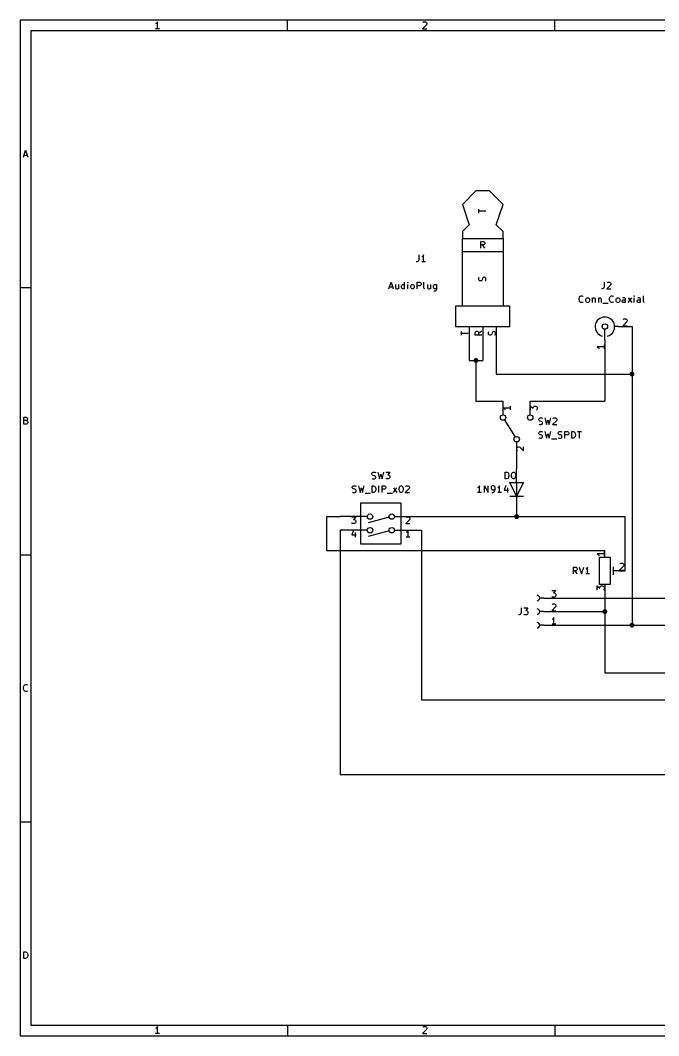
# Model space of a CAD drawing. Extents: x 0.4 to 11.3, y -7.9 to -0.4.
# Drawn here: x 0.39 to 5.1, y -7.87 to -0.39 of the extents above; entities that cross this region are included whole.
import ezdxf

# ---------------------------------------------------------------- set-up
doc = ezdxf.new("R2010")
doc.units = 0
doc.header["$MEASUREMENT"] = 0
for name, color, linetype in [('CYAN2', 4, 'CONTINUOUS'), ('GREEN3', 91, 'CONTINUOUS'), ('LYELLOW', 51, 'CONTINUOUS'), ('RED2', 1, 'CONTINUOUS'), ('RED3', 11, 'CONTINUOUS')]:
    doc.layers.add(name, color=color, linetype=linetype)

msp = doc.modelspace()

# ---------------------------------------------------------------- linework, layer by layer
at = {"layer": 'CYAN2', "linetype": 'CONTINUOUS'}
for p, q in [((3.32693, -2.16547), (3.32217, -2.17023)), ((3.32931, -2.15833), (3.32693, -2.16547)), ((3.32931, -2.12261), (3.32931, -2.15833)), ((3.3555, -2.13452), (3.35074, -2.1369)), ((3.36026, -2.12976), (3.3555, -2.13452)), ((3.36503, -2.12261), (3.36026, -2.12976)), ((3.36503, -2.17261), (3.36503, -2.12261)), ((3.31503, -2.17261), (3.31026, -2.17261)), ((3.32217, -2.17023), (3.31503, -2.17261)), ((3.37931, -2.17261), (3.35074, -2.17261)), ((3.10789, -2.37261), (3.12455, -2.32261)), ((3.11265, -2.35833), (3.13646, -2.35833)), ((3.12455, -2.32261), (3.14122, -2.37261)), ((3.15789, -2.33928), (3.15789, -2.36547)), ((3.15789, -2.36547), (3.16027, -2.37023)), ((3.16027, -2.37023), (3.16503, -2.37261)), ((3.16503, -2.37261), (3.17217, -2.37261)), ((3.17217, -2.37261), (3.17693, -2.37023)), ((3.17693, -2.37023), (3.17931, -2.36785)), ((3.17931, -2.33928), (3.17931, -2.37261)), ((3.20074, -2.3488), (3.20312, -2.34404)), ((3.20074, -2.36309), (3.20074, -2.3488)), ((3.20312, -2.36785), (3.20074, -2.36309)), ((3.20312, -2.34404), (3.2055, -2.34166)), ((3.2055, -2.37023), (3.20312, -2.36785)), ((3.2055, -2.34166), (3.21027, -2.33928)), ((3.21027, -2.37261), (3.2055, -2.37023)), ((3.21027, -2.33928), (3.21979, -2.33928)), ((3.21979, -2.37261), (3.21027, -2.37261)), ((3.21979, -2.33928), (3.22455, -2.34166)), ((3.22455, -2.37023), (3.21979, -2.37261)), ((3.22455, -2.37261), (3.22455, -2.32261)), ((3.24836, -2.32261), (3.24598, -2.325)), ((3.24598, -2.325), (3.24836, -2.32737)), ((3.25074, -2.325), (3.24836, -2.32261)), ((3.24836, -2.32261), (3.24836, -2.32737)), ((3.24836, -2.32737), (3.25074, -2.325)), ((3.24836, -2.37261), (3.24836, -2.33928)), ((3.26979, -2.3488), (3.27217, -2.34404)), ((3.26979, -2.36309), (3.26979, -2.3488)), ((3.27217, -2.36785), (3.26979, -2.36309)), ((3.27217, -2.34404), (3.27455, -2.34166)), ((3.27455, -2.37023), (3.27217, -2.36785)), ((3.27455, -2.34166), (3.27931, -2.33928)), ((3.27931, -2.37261), (3.27455, -2.37023)), ((3.27931, -2.33928), (3.28646, -2.33928)), ((3.28646, -2.37261), (3.27931, -2.37261)), ((3.28646, -2.33928), (3.29122, -2.34166)), ((3.29122, -2.37023), (3.28646, -2.37261)), ((3.29122, -2.34166), (3.2936, -2.34404)), ((3.2936, -2.36785), (3.29122, -2.37023)), ((3.2936, -2.34404), (3.29598, -2.3488)), ((3.29598, -2.36309), (3.2936, -2.36785)), ((3.29598, -2.3488), (3.29598, -2.36309)), ((3.31741, -2.37261), (3.31741, -2.32261)), ((3.31741, -2.32261), (3.33646, -2.32261)), ((3.33646, -2.3488), (3.31741, -2.3488)), ((3.33646, -2.32261), (3.34122, -2.325)), ((3.34122, -2.34642), (3.33646, -2.3488)), ((3.34122, -2.325), (3.3436, -2.32737)), ((3.3436, -2.34404), (3.34122, -2.34642)), ((3.3436, -2.32737), (3.34598, -2.33214)), ((3.34598, -2.33928), (3.3436, -2.34404)), ((3.34598, -2.33214), (3.34598, -2.33928)), ((3.36741, -2.36547), (3.36741, -2.32261)), ((3.36979, -2.37023), (3.36741, -2.36547)), ((3.37455, -2.37261), (3.36979, -2.37023)), ((3.3936, -2.33928), (3.3936, -2.36547)), ((3.3936, -2.36547), (3.39598, -2.37023)), ((3.39598, -2.37023), (3.40074, -2.37261)), ((3.40074, -2.37261), (3.40789, -2.37261)), ((3.40789, -2.37261), (3.41265, -2.37023)), ((3.41265, -2.37023), (3.41503, -2.36785)), ((3.41503, -2.33928), (3.41503, -2.37261)), ((3.43646, -2.3488), (3.43884, -2.34404)), ((3.43646, -2.36309), (3.43646, -2.3488)), ((3.43884, -2.36785), (3.43646, -2.36309)), ((3.43884, -2.34404), (3.44122, -2.34166)), ((3.44122, -2.37023), (3.43884, -2.36785)), ((3.4436, -2.38928), (3.43884, -2.3869)), ((3.44122, -2.34166), (3.44598, -2.33928)), ((3.44598, -2.37261), (3.44122, -2.37023)), ((3.45074, -2.38928), (3.4436, -2.38928)), ((3.44598, -2.33928), (3.4555, -2.33928)), ((3.4555, -2.37261), (3.44598, -2.37261)), ((3.4555, -2.3869), (3.45074, -2.38928)), ((3.4555, -2.33928), (3.46027, -2.34166)), ((3.46027, -2.37023), (3.4555, -2.37261)), ((3.45789, -2.38452), (3.4555, -2.3869)), ((3.46027, -2.37976), (3.45789, -2.38452)), ((3.46027, -2.33928), (3.46027, -2.37976)), ((4.68059, -2.37262), (4.67582, -2.37262)), ((4.68773, -2.37024), (4.68059, -2.37262)), ((4.69249, -2.36547), (4.68773, -2.37024)), ((4.69487, -2.35833), (4.69249, -2.36547)), ((4.69487, -2.32262), (4.69487, -2.35833)), ((4.74249, -2.34405), (4.71392, -2.37262)), ((4.71392, -2.37262), (4.74487, -2.37262)), ((4.7163, -2.32738), (4.71868, -2.325)), ((4.71868, -2.325), (4.72344, -2.32262)), ((4.72344, -2.32262), (4.73535, -2.32262)), ((4.73535, -2.32262), (4.74011, -2.325)), ((4.74011, -2.325), (4.74249, -2.32738)), ((4.74249, -2.32738), (4.74487, -2.33214)), ((4.74487, -2.3369), (4.74249, -2.34405)), ((4.74487, -2.33214), (4.74487, -2.3369)), ((4.50952, -2.44405), (4.5119, -2.43452)), ((4.50952, -2.45119), (4.50952, -2.44405)), ((4.5119, -2.46071), (4.50952, -2.45119)), ((4.5119, -2.43452), (4.51428, -2.42976)), ((4.51428, -2.46547), (4.5119, -2.46071)), ((4.51428, -2.42976), (4.51905, -2.425)), ((4.51905, -2.47024), (4.51428, -2.46547)), ((4.51905, -2.425), (4.52619, -2.42262)), ((4.52619, -2.42262), (4.53095, -2.42262)), ((4.53095, -2.42262), (4.53809, -2.425)), ((4.53809, -2.425), (4.54047, -2.42738)), ((4.54047, -2.46785), (4.53809, -2.47024)), ((4.55952, -2.44881), (4.5619, -2.44405)), ((4.55952, -2.46309), (4.55952, -2.44881)), ((4.5619, -2.46785), (4.55952, -2.46309)), ((4.5619, -2.44405), (4.56428, -2.44167)), ((4.56428, -2.47024), (4.5619, -2.46785)), ((4.56428, -2.44167), (4.56905, -2.43928)), ((4.56905, -2.43928), (4.57619, -2.43928)), ((4.57619, -2.43928), (4.58095, -2.44167)), ((4.58095, -2.44167), (4.58333, -2.44405)), ((4.58333, -2.46785), (4.58095, -2.47024)), ((4.58333, -2.44405), (4.58571, -2.44881)), ((4.58571, -2.46309), (4.58333, -2.46785)), ((4.58571, -2.44881), (4.58571, -2.46309)), ((4.60714, -2.43928), (4.60714, -2.47262)), ((4.60714, -2.44405), (4.60952, -2.44167)), ((4.60952, -2.44167), (4.61428, -2.43928)), ((4.61428, -2.43928), (4.62143, -2.43928)), ((4.62143, -2.43928), (4.62619, -2.44167)), ((4.62619, -2.44167), (4.62857, -2.44643)), ((4.62857, -2.44643), (4.62857, -2.47262)), ((4.65238, -2.43928), (4.65238, -2.47262)), ((4.65238, -2.44405), (4.65476, -2.44167)), ((4.65476, -2.44167), (4.65952, -2.43928)), ((4.65952, -2.43928), (4.66667, -2.43928)), ((4.66667, -2.43928), (4.67143, -2.44167)), ((4.67143, -2.44167), (4.67381, -2.44643)), ((4.67381, -2.44643), (4.67381, -2.47262)), ((4.73333, -2.44405), (4.73571, -2.43452)), ((4.73333, -2.45119), (4.73333, -2.44405)), ((4.73571, -2.46071), (4.73333, -2.45119)), ((4.73571, -2.43452), (4.73809, -2.42976)), ((4.73809, -2.46547), (4.73571, -2.46071)), ((4.73809, -2.42976), (4.74285, -2.425)), ((4.74285, -2.47024), (4.73809, -2.46547)), ((4.74285, -2.425), (4.75, -2.42262)), ((4.75, -2.42262), (4.75476, -2.42262)), ((4.75476, -2.42262), (4.7619, -2.425)), ((4.7619, -2.425), (4.76428, -2.42738)), ((4.76428, -2.46785), (4.7619, -2.47024)), ((4.78333, -2.44881), (4.78571, -2.44405)), ((4.78333, -2.46309), (4.78333, -2.44881)), ((4.78571, -2.46785), (4.78333, -2.46309)), ((4.78571, -2.44405), (4.78809, -2.44167)), ((4.78809, -2.47024), (4.78571, -2.46785)), ((4.78809, -2.44167), (4.79285, -2.43928)), ((4.79285, -2.43928), (4.8, -2.43928)), ((4.8, -2.43928), (4.80476, -2.44167)), ((4.80476, -2.44167), (4.80714, -2.44405)), ((4.80714, -2.46785), (4.80476, -2.47024)), ((4.80714, -2.44405), (4.80952, -2.44881)), ((4.80952, -2.46309), (4.80714, -2.46785)), ((4.80952, -2.44881), (4.80952, -2.46309)), ((4.82857, -2.46071), (4.83095, -2.45595)), ((4.82857, -2.46547), (4.82857, -2.46071)), ((4.83095, -2.47024), (4.82857, -2.46547)), ((4.83571, -2.43928), (4.83095, -2.44167)), ((4.83095, -2.45595), (4.83571, -2.45357)), ((4.84524, -2.43928), (4.83571, -2.43928)), ((4.83571, -2.45357), (4.84762, -2.45357)), ((4.85, -2.44167), (4.84524, -2.43928)), ((4.84762, -2.45357), (4.85238, -2.45119)), ((4.85238, -2.44643), (4.85, -2.44167)), ((4.85238, -2.47262), (4.85238, -2.44643)), ((4.87143, -2.47262), (4.89762, -2.43928)), ((4.87143, -2.43928), (4.89762, -2.47262)), ((4.91667, -2.42262), (4.91428, -2.425)), ((4.91428, -2.425), (4.91667, -2.42738)), ((4.91905, -2.425), (4.91667, -2.42262)), ((4.91667, -2.42262), (4.91667, -2.42738)), ((4.91667, -2.42738), (4.91905, -2.425)), ((4.91667, -2.47262), (4.91667, -2.43928)), ((4.93809, -2.46071), (4.94047, -2.45595)), ((4.93809, -2.46547), (4.93809, -2.46071)), ((4.94047, -2.47024), (4.93809, -2.46547)), ((4.94524, -2.43928), (4.94047, -2.44167)), ((4.94047, -2.45595), (4.94524, -2.45357)), ((4.95476, -2.43928), (4.94524, -2.43928)), ((4.94524, -2.45357), (4.95714, -2.45357)), ((4.95952, -2.44167), (4.95476, -2.43928)), ((4.95714, -2.45357), (4.9619, -2.45119)), ((4.9619, -2.44643), (4.95952, -2.44167)), ((4.9619, -2.47262), (4.9619, -2.44643)), ((4.98571, -2.46547), (4.98571, -2.42262)), ((4.98809, -2.47024), (4.98571, -2.46547)), ((4.52619, -2.47262), (4.51905, -2.47024)), ((4.53095, -2.47262), (4.52619, -2.47262)), ((4.53809, -2.47024), (4.53095, -2.47262)), ((4.56905, -2.47262), (4.56428, -2.47024)), ((4.57619, -2.47262), (4.56905, -2.47262)), ((4.58095, -2.47024), (4.57619, -2.47262)), ((4.68571, -2.47738), (4.72381, -2.47738)), ((4.75, -2.47262), (4.74285, -2.47024)), ((4.75476, -2.47262), (4.75, -2.47262)), ((4.7619, -2.47024), (4.75476, -2.47262)), ((4.79285, -2.47262), (4.78809, -2.47024)), ((4.8, -2.47262), (4.79285, -2.47262)), ((4.80476, -2.47024), (4.8, -2.47262)), ((4.83571, -2.47262), (4.83095, -2.47024)), ((4.84762, -2.47262), (4.83571, -2.47262)), ((4.85238, -2.47024), (4.84762, -2.47262)), ((4.94524, -2.47262), (4.94047, -2.47024)), ((4.95714, -2.47262), (4.94524, -2.47262)), ((4.9619, -2.47024), (4.95714, -2.47262)), ((4.99285, -2.47262), (4.98809, -2.47024)), ((4.21265, -3.33214), (4.21503, -3.32737)), ((4.21265, -3.3369), (4.21265, -3.33214)), ((4.21503, -3.34166), (4.21265, -3.3369)), ((4.21503, -3.32737), (4.21741, -3.325)), ((4.21741, -3.34404), (4.21503, -3.34166)), ((4.21741, -3.325), (4.22217, -3.32261)), ((4.22217, -3.34642), (4.21741, -3.34404)), ((4.22217, -3.32261), (4.23407, -3.32261)), ((4.23169, -3.3488), (4.22217, -3.34642)), ((4.23646, -3.35119), (4.23169, -3.3488)), ((4.23407, -3.32261), (4.24122, -3.325)), ((4.23884, -3.35357), (4.23646, -3.35119)), ((4.24122, -3.35833), (4.23884, -3.35357)), ((4.23884, -3.36785), (4.24122, -3.36309)), ((4.24122, -3.36309), (4.24122, -3.35833)), ((4.25789, -3.32261), (4.26979, -3.37261)), ((4.26979, -3.37261), (4.27931, -3.3369)), ((4.27931, -3.3369), (4.28884, -3.37261)), ((4.28884, -3.37261), (4.30074, -3.32261)), ((4.3436, -3.34404), (4.31503, -3.37261)), ((4.31741, -3.32737), (4.31979, -3.325)), ((4.31979, -3.325), (4.32455, -3.32261)), ((4.32455, -3.32261), (4.33646, -3.32261)), ((4.33646, -3.32261), (4.34122, -3.325)), ((4.34122, -3.325), (4.3436, -3.32737)), ((4.3436, -3.32737), (4.34598, -3.33214)), ((4.34598, -3.3369), (4.3436, -3.34404)), ((4.34598, -3.33214), (4.34598, -3.3369)), ((4.21265, -3.37023), (4.21979, -3.37261)), ((4.21265, -3.43214), (4.21503, -3.42737)), ((4.21265, -3.4369), (4.21265, -3.43214)), ((4.21503, -3.44166), (4.21265, -3.4369)), ((4.21503, -3.42737), (4.21741, -3.425)), ((4.21741, -3.425), (4.22217, -3.42261)), ((4.21979, -3.37261), (4.23169, -3.37261)), ((4.22217, -3.42261), (4.23407, -3.42261)), ((4.23169, -3.37261), (4.23646, -3.37023)), ((4.23407, -3.42261), (4.24122, -3.425)), ((4.23646, -3.37023), (4.23884, -3.36785)), ((4.25788, -3.42261), (4.26979, -3.47261)), ((4.26979, -3.47261), (4.27931, -3.4369)), ((4.27931, -3.4369), (4.28883, -3.47261)), ((4.28883, -3.47261), (4.30074, -3.42261)), ((4.31503, -3.37261), (4.34598, -3.37261)), ((4.3555, -3.43214), (4.35788, -3.42737)), ((4.3555, -3.4369), (4.3555, -3.43214)), ((4.35788, -3.44166), (4.3555, -3.4369)), ((4.35788, -3.42737), (4.36026, -3.425)), ((4.36026, -3.425), (4.36503, -3.42261)), ((4.36503, -3.42261), (4.37693, -3.42261)), ((4.37693, -3.42261), (4.38407, -3.425)), ((4.4055, -3.47261), (4.4055, -3.42261)), ((4.4055, -3.42261), (4.42455, -3.42261)), ((4.42455, -3.42261), (4.42931, -3.425)), ((4.42931, -3.425), (4.43169, -3.42737)), ((4.43169, -3.42737), (4.43407, -3.43214)), ((4.43407, -3.43928), (4.43169, -3.44404)), ((4.43407, -3.43214), (4.43407, -3.43928)), ((4.4555, -3.47261), (4.4555, -3.42261)), ((4.4555, -3.42261), (4.46741, -3.42261)), ((4.46741, -3.42261), (4.47455, -3.425)), ((4.47455, -3.425), (4.47931, -3.42976)), ((4.47931, -3.42976), (4.48169, -3.43452)), ((4.48169, -3.43452), (4.48407, -3.44404)), ((4.49836, -3.42261), (4.52693, -3.42261)), ((4.51265, -3.47261), (4.51265, -3.42261)), ((4.21265, -3.47023), (4.21979, -3.47261)), ((4.21741, -3.44404), (4.21503, -3.44166)), ((4.22217, -3.44642), (4.21741, -3.44404)), ((4.21979, -3.47261), (4.23169, -3.47261)), ((4.23169, -3.4488), (4.22217, -3.44642)), ((4.23646, -3.45119), (4.23169, -3.4488)), ((4.23169, -3.47261), (4.23646, -3.47023)), ((4.23883, -3.45357), (4.23646, -3.45119)), ((4.23646, -3.47023), (4.23883, -3.46785)), ((4.24122, -3.45833), (4.23883, -3.45357)), ((4.23883, -3.46785), (4.24122, -3.46309)), ((4.24122, -3.46309), (4.24122, -3.45833)), ((4.30788, -3.47737), (4.34598, -3.47737)), ((4.3555, -3.47023), (4.36265, -3.47261)), ((4.36026, -3.44404), (4.35788, -3.44166)), ((4.36503, -3.44642), (4.36026, -3.44404)), ((4.36265, -3.47261), (4.37455, -3.47261)), ((4.37455, -3.4488), (4.36503, -3.44642)), ((4.37931, -3.45119), (4.37455, -3.4488)), ((4.37455, -3.47261), (4.37931, -3.47023)), ((4.38169, -3.45357), (4.37931, -3.45119)), ((4.37931, -3.47023), (4.38169, -3.46785)), ((4.38407, -3.45833), (4.38169, -3.45357)), ((4.38169, -3.46785), (4.38407, -3.46309)), ((4.38407, -3.46309), (4.38407, -3.45833)), ((4.42455, -3.4488), (4.4055, -3.4488)), ((4.42931, -3.44642), (4.42455, -3.4488)), ((4.43169, -3.44404), (4.42931, -3.44642)), ((4.46741, -3.47261), (4.4555, -3.47261)), ((4.47455, -3.47023), (4.46741, -3.47261)), ((4.47931, -3.46547), (4.47455, -3.47023)), ((4.48169, -3.46071), (4.47931, -3.46547)), ((4.48407, -3.45119), (4.48169, -3.46071)), ((4.48407, -3.44404), (4.48407, -3.45119)), ((2.98333, -3.73214), (2.98571, -3.72738)), ((2.98333, -3.7369), (2.98333, -3.73214)), ((2.98571, -3.74167), (2.98333, -3.7369)), ((2.98571, -3.72738), (2.98809, -3.725)), ((2.98809, -3.725), (2.99285, -3.72262)), ((2.99285, -3.72262), (3.00476, -3.72262)), ((3.00476, -3.72262), (3.0119, -3.725)), ((3.02857, -3.72262), (3.04047, -3.77262)), ((3.04047, -3.77262), (3.05, -3.7369)), ((3.05, -3.7369), (3.05952, -3.77262)), ((3.05952, -3.77262), (3.07142, -3.72262)), ((3.08571, -3.72262), (3.11666, -3.72262)), ((3.11666, -3.72262), (3.1, -3.74167)), ((3.96503, -3.77262), (3.96503, -3.72262)), ((3.96503, -3.72262), (3.97693, -3.72262)), ((3.97693, -3.72262), (3.98407, -3.725)), ((3.98407, -3.725), (3.98883, -3.72976)), ((3.98883, -3.72976), (3.99122, -3.73452)), ((3.99122, -3.73452), (3.9936, -3.74405)), ((4.01265, -3.74167), (4.01503, -3.73214)), ((4.01503, -3.73214), (4.01741, -3.72738)), ((4.01741, -3.72738), (4.01979, -3.725)), ((4.01979, -3.725), (4.02455, -3.72262)), ((4.02455, -3.72262), (4.02931, -3.72262)), ((4.02931, -3.72262), (4.03407, -3.725)), ((4.03407, -3.725), (4.03646, -3.72738)), ((4.03646, -3.72738), (4.03883, -3.73214)), ((4.03883, -3.73214), (4.04122, -3.74167)), ((2.98333, -3.77024), (2.99047, -3.77262)), ((2.98809, -3.74405), (2.98571, -3.74167)), ((2.99285, -3.74643), (2.98809, -3.74405)), ((2.99047, -3.77262), (3.00237, -3.77262)), ((3.00237, -3.74881), (2.99285, -3.74643)), ((3.00714, -3.75119), (3.00237, -3.74881)), ((3.00237, -3.77262), (3.00714, -3.77024)), ((3.00952, -3.75357), (3.00714, -3.75119)), ((3.00714, -3.77024), (3.00952, -3.76785)), ((3.0119, -3.75833), (3.00952, -3.75357)), ((3.00952, -3.76785), (3.0119, -3.76309)), ((3.0119, -3.76309), (3.0119, -3.75833)), ((3.08809, -3.77024), (3.08571, -3.76785)), ((3.09285, -3.77262), (3.08809, -3.77024)), ((3.10714, -3.77262), (3.09285, -3.77262)), ((3.1, -3.74167), (3.10714, -3.74167)), ((3.10714, -3.74167), (3.1119, -3.74405)), ((3.1119, -3.77024), (3.10714, -3.77262)), ((3.1119, -3.74405), (3.11428, -3.74643)), ((3.11428, -3.76785), (3.1119, -3.77024)), ((3.11428, -3.74643), (3.11666, -3.75119)), ((3.11666, -3.76309), (3.11428, -3.76785)), ((3.11666, -3.75119), (3.11666, -3.76309)), ((3.97693, -3.77262), (3.96503, -3.77262)), ((3.98407, -3.77024), (3.97693, -3.77262)), ((3.98883, -3.76547), (3.98407, -3.77024)), ((3.99122, -3.76071), (3.98883, -3.76547)), ((3.9936, -3.75119), (3.99122, -3.76071)), ((3.9936, -3.74405), (3.9936, -3.75119)), ((4.01265, -3.75357), (4.01265, -3.74167)), ((4.01503, -3.76309), (4.01265, -3.75357)), ((4.01741, -3.76785), (4.01503, -3.76309)), ((4.01979, -3.77024), (4.01741, -3.76785)), ((4.02455, -3.77262), (4.01979, -3.77024)), ((4.02931, -3.77262), (4.02455, -3.77262)), ((4.03407, -3.77024), (4.02931, -3.77262)), ((4.03646, -3.76785), (4.03407, -3.77024)), ((4.03883, -3.76309), (4.03646, -3.76785)), ((4.04122, -3.75357), (4.03883, -3.76309)), ((4.04122, -3.74167), (4.04122, -3.75357)), ((2.83928, -3.83214), (2.84166, -3.82738)), ((2.83928, -3.8369), (2.83928, -3.83214)), ((2.84166, -3.84167), (2.83928, -3.8369)), ((2.83928, -3.87024), (2.84642, -3.87262)), ((2.84166, -3.82738), (2.84404, -3.825)), ((2.84404, -3.84405), (2.84166, -3.84167)), ((2.84404, -3.825), (2.8488, -3.82262)), ((2.8488, -3.84643), (2.84404, -3.84405)), ((2.84642, -3.87262), (2.85833, -3.87262)), ((2.8488, -3.82262), (2.86071, -3.82262)), ((2.85833, -3.84881), (2.8488, -3.84643)), ((2.86309, -3.85119), (2.85833, -3.84881)), ((2.85833, -3.87262), (2.86309, -3.87024)), ((2.86071, -3.82262), (2.86785, -3.825)), ((2.86547, -3.85357), (2.86309, -3.85119)), ((2.86309, -3.87024), (2.86547, -3.86785)), ((2.86785, -3.85833), (2.86547, -3.85357)), ((2.86547, -3.86785), (2.86785, -3.86309)), ((2.86785, -3.86309), (2.86785, -3.85833)), ((2.88452, -3.82262), (2.89642, -3.87262)), ((2.89642, -3.87262), (2.90594, -3.8369)), ((2.90594, -3.8369), (2.91547, -3.87262)), ((2.91547, -3.87262), (2.92737, -3.82262)), ((2.93452, -3.87738), (2.97261, -3.87738)), ((2.98452, -3.87262), (2.98452, -3.82262)), ((2.98452, -3.82262), (2.99642, -3.82262)), ((2.99642, -3.87262), (2.98452, -3.87262)), ((2.99642, -3.82262), (3.00357, -3.825)), ((3.00357, -3.87024), (2.99642, -3.87262)), ((3.00357, -3.825), (3.00833, -3.82976)), ((3.00833, -3.86547), (3.00357, -3.87024)), ((3.00833, -3.82976), (3.01071, -3.83452)), ((3.01071, -3.86071), (3.00833, -3.86547)), ((3.01071, -3.83452), (3.01309, -3.84405)), ((3.01309, -3.85119), (3.01071, -3.86071)), ((3.01309, -3.84405), (3.01309, -3.85119)), ((3.03452, -3.87262), (3.03452, -3.82262)), ((3.05833, -3.87262), (3.05833, -3.82262)), ((3.05833, -3.82262), (3.07737, -3.82262)), ((3.07737, -3.84881), (3.05833, -3.84881)), ((3.07737, -3.82262), (3.08214, -3.825)), ((3.08214, -3.84643), (3.07737, -3.84881)), ((3.08214, -3.825), (3.08452, -3.82738)), ((3.08452, -3.84405), (3.08214, -3.84643)), ((3.08452, -3.82738), (3.0869, -3.83214)), ((3.0869, -3.83928), (3.08452, -3.84405)), ((3.0869, -3.83214), (3.0869, -3.83928)), ((3.09642, -3.87738), (3.13452, -3.87738)), ((3.14166, -3.87262), (3.16785, -3.83928)), ((3.14166, -3.83928), (3.16785, -3.87262)), ((3.18452, -3.84167), (3.1869, -3.83214)), ((3.18452, -3.85357), (3.18452, -3.84167)), ((3.1869, -3.86309), (3.18452, -3.85357)), ((3.1869, -3.83214), (3.18928, -3.82738)), ((3.18928, -3.86785), (3.1869, -3.86309)), ((3.18928, -3.82738), (3.19166, -3.825)), ((3.19166, -3.87024), (3.18928, -3.86785)), ((3.19166, -3.825), (3.19642, -3.82262)), ((3.19642, -3.87262), (3.19166, -3.87024)), ((3.19642, -3.82262), (3.20119, -3.82262)), ((3.20119, -3.87262), (3.19642, -3.87262)), ((3.20119, -3.82262), (3.20594, -3.825)), ((3.20594, -3.87024), (3.20119, -3.87262)), ((3.20594, -3.825), (3.20833, -3.82738)), ((3.20833, -3.86785), (3.20594, -3.87024)), ((3.20833, -3.82738), (3.21071, -3.83214)), ((3.21071, -3.86309), (3.20833, -3.86785)), ((3.21071, -3.83214), (3.21309, -3.84167)), ((3.21309, -3.85357), (3.21071, -3.86309)), ((3.21309, -3.84167), (3.21309, -3.85357)), ((3.25833, -3.84405), (3.22976, -3.87262)), ((3.22976, -3.87262), (3.26071, -3.87262)), ((3.23214, -3.82738), (3.23452, -3.825)), ((3.23452, -3.825), (3.23928, -3.82262)), ((3.23928, -3.82262), (3.25119, -3.82262)), ((3.25119, -3.82262), (3.25594, -3.825)), ((3.25594, -3.825), (3.25833, -3.82738)), ((3.25833, -3.82738), (3.26071, -3.83214)), ((3.26071, -3.8369), (3.25833, -3.84405)), ((3.26071, -3.83214), (3.26071, -3.8369)), ((3.76741, -3.83452), (3.76265, -3.8369)), ((3.79122, -3.87262), (3.76265, -3.87262)), ((3.77217, -3.82976), (3.76741, -3.83452)), ((3.77693, -3.82262), (3.77217, -3.82976)), ((3.77693, -3.87262), (3.77693, -3.82262)), ((3.81265, -3.87262), (3.81265, -3.82262)), ((3.81265, -3.82262), (3.84122, -3.87262)), ((3.84122, -3.87262), (3.84122, -3.82262)), ((3.86503, -3.82738), (3.86265, -3.83214)), ((3.86265, -3.83214), (3.86265, -3.84405)), ((3.86265, -3.84405), (3.86503, -3.84881)), ((3.86741, -3.825), (3.86503, -3.82738)), ((3.86503, -3.84881), (3.86741, -3.85119)), ((3.87217, -3.82262), (3.86741, -3.825)), ((3.86741, -3.85119), (3.87217, -3.85357)), ((3.86741, -3.87262), (3.87693, -3.87262)), ((3.8817, -3.82262), (3.87217, -3.82262)), ((3.87217, -3.85357), (3.8817, -3.85357)), ((3.87693, -3.87262), (3.8817, -3.87024)), ((3.88646, -3.825), (3.8817, -3.82262)), ((3.8817, -3.85357), (3.88646, -3.85119)), ((3.8817, -3.87024), (3.88408, -3.86785)), ((3.88408, -3.86785), (3.88884, -3.86071)), ((3.88884, -3.82738), (3.88646, -3.825)), ((3.88646, -3.85119), (3.88884, -3.84881)), ((3.89122, -3.83214), (3.88884, -3.82738)), ((3.88884, -3.84881), (3.89122, -3.84405)), ((3.88884, -3.86071), (3.89122, -3.85119)), ((3.89122, -3.85119), (3.89122, -3.83214)), ((3.91503, -3.83452), (3.91027, -3.8369)), ((3.93884, -3.87262), (3.91027, -3.87262)), ((3.91979, -3.82976), (3.91503, -3.83452)), ((3.92456, -3.82262), (3.91979, -3.82976)), ((3.92456, -3.87262), (3.92456, -3.82262)), ((3.96979, -3.82024), (3.95789, -3.85595)), ((3.95789, -3.85595), (3.98884, -3.85595)), ((3.9817, -3.83928), (3.9817, -3.87262)), ((4.4683, -4.47261), (4.4683, -4.42261)), ((4.4683, -4.42261), (4.48735, -4.42261)), ((4.48735, -4.4488), (4.4683, -4.4488)), ((4.49687, -4.47261), (4.4802, -4.4488)), ((4.48735, -4.42261), (4.49211, -4.425)), ((4.49211, -4.44642), (4.48735, -4.4488)), ((4.49211, -4.425), (4.49449, -4.42737)), ((4.49449, -4.44404), (4.49211, -4.44642)), ((4.49449, -4.42737), (4.49687, -4.43214)), ((4.49687, -4.43928), (4.49449, -4.44404)), ((4.49687, -4.43214), (4.49687, -4.43928)), ((4.51116, -4.42261), (4.52782, -4.47261)), ((4.52782, -4.47261), (4.54449, -4.42261)), ((4.56354, -4.43452), (4.55878, -4.4369)), ((4.58735, -4.47261), (4.55878, -4.47261)), ((4.5683, -4.42976), (4.56354, -4.43452)), ((4.57306, -4.42261), (4.5683, -4.42976)), ((4.57306, -4.47261), (4.57306, -4.42261)), ((4.06904, -4.77262), (4.06428, -4.77262)), ((4.07619, -4.77024), (4.06904, -4.77262)), ((4.08094, -4.76547), (4.07619, -4.77024)), ((4.08333, -4.75833), (4.08094, -4.76547)), ((4.08333, -4.72262), (4.08333, -4.75833)), ((4.10237, -4.72262), (4.13333, -4.72262)), ((4.10476, -4.77024), (4.10237, -4.76785)), ((4.10952, -4.77262), (4.10476, -4.77024)), ((4.1238, -4.77262), (4.10952, -4.77262)), ((4.13333, -4.72262), (4.11666, -4.74167)), ((4.11666, -4.74167), (4.1238, -4.74167)), ((4.1238, -4.74167), (4.12857, -4.74405)), ((4.12857, -4.77024), (4.1238, -4.77262)), ((4.12857, -4.74405), (4.13094, -4.74643)), ((4.13094, -4.76785), (4.12857, -4.77024)), ((4.13094, -4.74643), (4.13333, -4.75119)), ((4.13333, -4.76309), (4.13094, -4.76785)), ((4.13333, -4.75119), (4.13333, -4.76309))]:
    msp.add_line(p, q, dxfattribs=at)
at = {"layer": 'GREEN3', "linetype": 'CONTINUOUS'}
for p, q in [((4.9, -2.65), (4.9, -3)), ((3.7, -2.75), (3.7, -2.9)), ((3.8, -2.75), (3.8, -2.9)), ((3.9, -2.75), (3.9, -3)), ((3.7, -2.9), (3.75, -2.9)), ((3.75, -2.9), (3.8, -2.9)), ((3.75, -2.9), (3.75, -3.2)), ((4.7, -2.85), (4.7, -3.2)), ((3.9, -3), (4.9, -3)), ((4.9, -3), (4.9, -4.85)), ((3.75, -3.2), (3.95, -3.2)), ((4.15, -3.2), (4.7, -3.2)), ((4.05, -3.6), (4.05, -3.7)), ((4.05, -4), (4.05, -4.05)), ((2.65, -4.05), (2.65, -4.3)), ((2.65, -4.05), (2.75, -4.05)), ((3.35, -4.05), (4.05, -4.05)), ((4.05, -4.05), (4.85, -4.05)), ((4.85, -4.45), (4.85, -4.05)), ((2.75, -4.15), (2.75, -5.95)), ((3.35, -4.15), (3.35, -5.4)), ((2.65, -4.3), (4.7, -4.3)), ((4.7, -4.6), (4.7, -4.75)), ((4.4, -4.65), (5.65, -4.65)), ((4.4, -4.75), (4.7, -4.75)), ((4.7, -4.75), (4.7, -5.2)), ((4.4, -4.85), (4.9, -4.85)), ((4.9, -4.85), (5.3, -4.85)), ((4.7, -5.2), (6.45, -5.2)), ((3.35, -5.4), (6.25, -5.4)), ((2.75, -5.95), (6.85, -5.95))]:
    msp.add_line(p, q, dxfattribs=at)
at = {"layer": 'GREEN3', "const_width": 0.018}
for points in [[(3.741, -2.9, 1), (3.759, -2.9, 1)], [(4.891, -3, 1), (4.909, -3, 1)], [(4.041, -4.05, 1), (4.059, -4.05, 1)], [(4.691, -4.75, 1), (4.709, -4.75, 1)], [(4.891, -4.85, 1), (4.909, -4.85, 1)]]:
    msp.add_lwpolyline(points, format="xyb", close=True, dxfattribs=at)
at = {"layer": 'LYELLOW', "linetype": 'CONTINUOUS'}
for p, q in [((3.75, -1.65), (3.65, -1.75)), ((3.85, -1.65), (3.75, -1.65)), ((3.95, -1.75), (3.85, -1.65)), ((3.65, -1.75), (3.7, -1.9)), ((3.9, -1.9), (3.95, -1.75)), ((3.7, -1.9), (3.65, -1.95)), ((3.95, -1.95), (3.9, -1.9)), ((3.65, -1.95), (3.65, -2)), ((3.65, -2.5), (3.65, -2)), ((3.65, -2), (3.95, -2)), ((3.65, -2), (3.95, -2)), ((3.95, -2), (3.95, -1.95)), ((3.95, -2), (3.95, -2.5)), ((4, -2.5), (3.6, -2.5)), ((3.6, -2.5), (3.6, -2.65)), ((3.95, -2.5), (3.65, -2.5)), ((4, -2.65), (4, -2.5)), ((3.6, -2.65), (4, -2.65)), ((3.2, -3.95), (2.9, -3.95)), ((2.9, -3.95), (2.9, -4.25)), ((3.2, -4.25), (3.2, -3.95)), ((2.9, -4.25), (3.2, -4.25))]:
    msp.add_line(p, q, dxfattribs=at)
at = {"layer": 'RED2', "linetype": 'CONTINUOUS'}
for p, q in [((0.3937, -0.3937), (0.3937, -7.8743)), ((11.2993, -0.3937), (0.3937, -0.3937)), ((1.39553, -0.41723), (1.39065, -0.41967)), ((1.4004, -0.41235), (1.39553, -0.41723)), ((1.40528, -0.40504), (1.4004, -0.41235)), ((1.40528, -0.45622), (1.40528, -0.40504)), ((2.3622, -0.47244), (2.3622, -0.3937)), ((3.38596, -0.42698), (3.35672, -0.45622)), ((3.35916, -0.40992), (3.36159, -0.40748)), ((3.36159, -0.40748), (3.36647, -0.40504)), ((3.36647, -0.40504), (3.37865, -0.40504)), ((3.37865, -0.40504), (3.38353, -0.40748)), ((3.38353, -0.40748), (3.38596, -0.40992)), ((3.38596, -0.40992), (3.3884, -0.41479)), ((3.3884, -0.41967), (3.38596, -0.42698)), ((3.3884, -0.41479), (3.3884, -0.41967)), ((4.33071, -0.47244), (4.33071, -0.3937)), ((0.47244, -0.47244), (0.47244, -7.79556)), ((11.2206, -0.47244), (0.47244, -0.47244)), ((1.4199, -0.45622), (1.39065, -0.45622)), ((3.35672, -0.45622), (3.3884, -0.45622)), ((0.41601, -1.4011), (0.43307, -1.34992)), ((0.42088, -1.38648), (0.44526, -1.38648)), ((0.43307, -1.34992), (0.45013, -1.4011)), ((3.75, -1.65), (3.65, -1.75)), ((3.75, -1.65), (3.65, -1.75)), ((3.85, -1.65), (3.75, -1.65)), ((3.85, -1.65), (3.75, -1.65)), ((3.95, -1.75), (3.85, -1.65)), ((3.95, -1.75), (3.85, -1.65)), ((3.65, -1.75), (3.7, -1.9)), ((3.65, -1.75), (3.7, -1.9)), ((3.77262, -1.81428), (3.77262, -1.78571)), ((3.9, -1.9), (3.95, -1.75)), ((3.9, -1.9), (3.95, -1.75)), ((3.82262, -1.8), (3.77262, -1.8)), ((3.7, -1.9), (3.65, -1.95)), ((3.7, -1.9), (3.65, -1.95)), ((3.95, -1.95), (3.9, -1.9)), ((3.95, -1.95), (3.9, -1.9)), ((3.65, -1.95), (3.65, -2)), ((3.65, -1.95), (3.65, -2)), ((3.65, -2.5), (3.65, -2)), ((3.65, -2), (3.95, -2)), ((3.65, -2), (3.95, -2)), ((3.65, -2.1), (3.65, -2)), ((3.65, -2), (3.95, -2)), ((3.65, -2.5), (3.65, -2)), ((3.65, -2), (3.95, -2)), ((3.65, -2), (3.95, -2)), ((3.95, -2), (3.95, -1.95)), ((3.95, -2), (3.95, -1.95)), ((3.95, -2), (3.95, -2.5)), ((3.95, -2), (3.95, -2.1)), ((3.95, -2), (3.95, -2.5)), ((3.7869, -2.07261), (3.7869, -2.02261)), ((3.7869, -2.02261), (3.80595, -2.02261)), ((3.80595, -2.0488), (3.7869, -2.0488)), ((3.81547, -2.07261), (3.79881, -2.0488)), ((3.80595, -2.02261), (3.81071, -2.025)), ((3.81071, -2.04642), (3.80595, -2.0488)), ((3.81071, -2.025), (3.81309, -2.02737)), ((3.81309, -2.04404), (3.81071, -2.04642)), ((3.81309, -2.02737), (3.81547, -2.03214)), ((3.81547, -2.03928), (3.81309, -2.04404)), ((3.81547, -2.03214), (3.81547, -2.03928)), ((3.95, -2.1), (3.65, -2.1)), ((3.77262, -2.29285), (3.775, -2.28571)), ((3.77262, -2.30476), (3.77262, -2.29285)), ((3.775, -2.30952), (3.77262, -2.30476)), ((3.77738, -2.3119), (3.775, -2.30952)), ((3.78214, -2.31428), (3.77738, -2.3119)), ((3.7869, -2.31428), (3.78214, -2.31428)), ((3.79167, -2.3119), (3.7869, -2.31428)), ((3.79405, -2.30952), (3.79167, -2.3119)), ((3.79643, -2.30476), (3.79405, -2.30952)), ((3.79881, -2.29524), (3.79643, -2.30476)), ((3.80119, -2.29047), (3.79881, -2.29524)), ((3.80357, -2.28809), (3.80119, -2.29047)), ((3.80833, -2.28571), (3.80357, -2.28809)), ((3.81309, -2.28571), (3.80833, -2.28571)), ((3.81785, -2.28809), (3.81309, -2.28571)), ((3.82024, -2.29047), (3.81785, -2.28809)), ((3.82262, -2.29524), (3.82024, -2.29047)), ((3.82024, -2.31428), (3.82262, -2.30714)), ((3.82262, -2.30714), (3.82262, -2.29524)), ((0.3937, -2.3622), (0.47244, -2.3622)), ((4, -2.5), (3.6, -2.5)), ((3.6, -2.5), (3.6, -2.65)), ((4, -2.5), (3.6, -2.5)), ((3.6, -2.5), (3.6, -2.65)), ((3.95, -2.5), (3.65, -2.5)), ((3.95, -2.5), (3.65, -2.5)), ((4, -2.65), (4, -2.5)), ((4, -2.65), (4, -2.5)), ((3.6, -2.65), (4, -2.65)), ((3.6, -2.65), (4, -2.65)), ((3.7, -2.65), (3.7, -2.75)), ((3.8, -2.65), (3.8, -2.75)), ((3.9, -2.65), (3.9, -2.75)), ((4.7, -2.75), (4.7, -2.67)), ((4.8, -2.65), (4.77, -2.65)), ((4.8, -2.65), (4.9, -2.65)), ((4.7, -2.75), (4.7, -2.85)), ((3.95, -3.3), (3.95, -3.2)), ((4.15, -3.3), (4.15, -3.2)), ((0.41967, -3.36961), (0.41967, -3.31843)), ((0.41967, -3.31843), (0.43672, -3.31843)), ((0.43672, -3.3428), (0.41967, -3.3428)), ((0.43672, -3.31843), (0.4416, -3.32087)), ((0.4416, -3.34036), (0.43672, -3.3428)), ((0.43672, -3.3428), (0.44404, -3.34524)), ((0.4416, -3.32087), (0.44404, -3.3233)), ((0.44404, -3.33793), (0.4416, -3.34036)), ((0.44404, -3.3233), (0.44647, -3.32818)), ((0.44647, -3.33305), (0.44404, -3.33793)), ((0.44404, -3.34524), (0.44647, -3.34767)), ((0.44647, -3.36473), (0.44404, -3.36717)), ((0.44647, -3.32818), (0.44647, -3.33305)), ((0.44647, -3.34767), (0.44891, -3.35255)), ((0.44891, -3.35986), (0.44647, -3.36473)), ((0.44891, -3.35255), (0.44891, -3.35986)), ((4.04, -3.46), (3.96, -3.335)), ((0.43916, -3.36961), (0.41967, -3.36961)), ((0.44404, -3.36717), (0.43916, -3.36961)), ((4.05, -3.5), (4.05, -3.6)), ((4.05, -3.8), (4.05, -3.7)), ((4, -3.8), (4.1, -3.8)), ((4.05, -3.9), (4, -3.8)), ((4.05, -3.8), (4.05, -3.9)), ((4.1, -3.8), (4.05, -3.9)), ((3.2, -3.95), (2.9, -3.95)), ((2.9, -3.95), (2.9, -4.25)), ((3.2, -3.95), (2.9, -3.95)), ((2.9, -3.95), (2.9, -4.25)), ((3.2, -4.25), (3.2, -3.95)), ((3.2, -4.25), (3.2, -3.95)), ((4, -3.9), (4.1, -3.9)), ((4.05, -3.9), (4.05, -4)), ((2.95, -4.05), (2.75, -4.05)), ((3.11, -4.055), (2.957, -4.096)), ((3.15, -4.05), (3.35, -4.05)), ((2.95, -4.15), (2.75, -4.15)), ((3.11, -4.155), (2.957, -4.196)), ((3.15, -4.15), (3.35, -4.15)), ((2.9, -4.25), (3.2, -4.25)), ((2.9, -4.25), (3.2, -4.25)), ((0.3937, -4.33071), (0.47244, -4.33071)), ((4.7, -4.35), (4.7, -4.3)), ((4.66, -4.55), (4.66, -4.35)), ((4.66, -4.35), (4.74, -4.35)), ((4.74, -4.35), (4.74, -4.55)), ((4.76, -4.42), (4.76, -4.48)), ((4.8, -4.45), (4.76, -4.45)), ((4.8, -4.45), (4.85, -4.45)), ((4.74, -4.55), (4.66, -4.55)), ((4.7, -4.55), (4.7, -4.6)), ((4.25, -4.65), (4.22, -4.65)), ((4.25, -4.65), (4.4, -4.65)), ((4.25, -4.75), (4.22, -4.75)), ((4.25, -4.75), (4.4, -4.75)), ((4.25, -4.85), (4.22, -4.85)), ((4.25, -4.85), (4.4, -4.85)), ((0.41723, -5.30887), (0.41967, -5.29912)), ((0.41723, -5.31618), (0.41723, -5.30887)), ((0.41967, -5.29912), (0.4221, -5.29424)), ((0.4221, -5.29424), (0.42698, -5.28937)), ((0.42698, -5.28937), (0.43429, -5.28693)), ((0.43429, -5.28693), (0.43916, -5.28693)), ((0.43916, -5.28693), (0.44647, -5.28937)), ((0.44647, -5.28937), (0.44891, -5.29181)), ((0.41967, -5.32593), (0.41723, -5.31618)), ((0.4221, -5.3308), (0.41967, -5.32593)), ((0.42698, -5.33567), (0.4221, -5.3308)), ((0.43429, -5.33811), (0.42698, -5.33567)), ((0.43916, -5.33811), (0.43429, -5.33811)), ((0.44647, -5.33567), (0.43916, -5.33811)), ((0.44891, -5.33324), (0.44647, -5.33567)), ((0.3937, -6.29921), (0.47244, -6.29921)), ((0.41967, -7.30661), (0.41967, -7.25543)), ((0.41967, -7.25543), (0.43185, -7.25543)), ((0.43185, -7.25543), (0.43916, -7.25787)), ((0.43185, -7.30661), (0.41967, -7.30661)), ((0.43916, -7.30418), (0.43185, -7.30661)), ((0.43916, -7.25787), (0.44404, -7.26275)), ((0.44404, -7.2993), (0.43916, -7.30418)), ((0.44404, -7.26275), (0.44647, -7.26762)), ((0.44647, -7.29443), (0.44404, -7.2993)), ((0.44647, -7.26762), (0.44891, -7.27737)), ((0.44891, -7.28468), (0.44647, -7.29443)), ((0.44891, -7.27737), (0.44891, -7.28468)), ((0.47244, -7.79556), (11.2206, -7.79556)), ((1.39553, -7.81909), (1.39065, -7.82152)), ((1.4004, -7.81421), (1.39553, -7.81909)), ((1.40528, -7.8069), (1.4004, -7.81421)), ((1.40528, -7.85808), (1.40528, -7.8069)), ((2.3622, -7.79556), (2.3622, -7.8743)), ((3.38596, -7.82883), (3.35672, -7.85808)), ((3.35916, -7.81178), (3.36159, -7.80934)), ((3.36159, -7.80934), (3.36647, -7.8069)), ((3.36647, -7.8069), (3.37865, -7.8069)), ((3.37865, -7.8069), (3.38353, -7.80934)), ((3.38353, -7.80934), (3.38596, -7.81178)), ((3.38596, -7.81178), (3.3884, -7.81665)), ((3.3884, -7.82152), (3.38596, -7.82883)), ((3.3884, -7.81665), (3.3884, -7.82152)), ((4.33071, -7.79556), (4.33071, -7.8743)), ((0.3937, -7.8743), (11.2993, -7.8743)), ((1.4199, -7.85808), (1.39065, -7.85808)), ((3.35672, -7.85808), (3.3884, -7.85808))]:
    msp.add_line(p, q, dxfattribs=at)
at = {"layer": 'RED2'}
for centre in [(4.7, -2.65), (3.95, -3.32), (4.15, -3.32), (4.05, -3.48), (2.97, -4.05), (3.13, -4.05), (2.97, -4.15), (3.13, -4.15)]:
    msp.add_circle(centre, 0.02, dxfattribs=at)
for centre, radius, start, end in [((4.69944, -2.65135), 0.07135, -270.5, -105.8), ((4.70054, -2.65135), 0.07135, -434.2, -269.6), ((4.2, -4.65), 0.02, -449.9, -270.1), ((4.2, -4.75), 0.02, -449.9, -270.1), ((4.2, -4.85), 0.02, -449.9, -270.1)]:
    msp.add_arc(centre, radius, start, end, dxfattribs=at)
at = {"layer": 'RED3', "linetype": 'CONTINUOUS'}
for p, q in [((4.8619, -2.61505), (4.83333, -2.64362)), ((4.83571, -2.59838), (4.83809, -2.596)), ((4.83809, -2.596), (4.84285, -2.59362)), ((4.84285, -2.59362), (4.85476, -2.59362)), ((4.85476, -2.59362), (4.85952, -2.596)), ((4.85952, -2.596), (4.8619, -2.59838)), ((4.8619, -2.59838), (4.86428, -2.60314)), ((4.86428, -2.6079), (4.8619, -2.61505)), ((4.86428, -2.60314), (4.86428, -2.6079)), ((3.64362, -2.71428), (3.64362, -2.68571)), ((3.74362, -2.69405), (3.746, -2.68928)), ((3.746, -2.68928), (3.74838, -2.6869)), ((3.74838, -2.6869), (3.75314, -2.68452)), ((3.75314, -2.68452), (3.76028, -2.68452)), ((3.76028, -2.68452), (3.76505, -2.6869)), ((3.76505, -2.6869), (3.76743, -2.68928)), ((3.76743, -2.68928), (3.76981, -2.69405)), ((3.79362, -2.68452), (3.76981, -2.70119)), ((3.84362, -2.69285), (3.846, -2.68571)), ((3.84362, -2.70476), (3.84362, -2.69285)), ((3.87219, -2.69047), (3.86981, -2.69524)), ((3.87457, -2.68809), (3.87219, -2.69047)), ((3.87933, -2.68571), (3.87457, -2.68809)), ((3.88409, -2.68571), (3.87933, -2.68571)), ((3.88885, -2.68809), (3.88409, -2.68571)), ((3.89124, -2.69047), (3.88885, -2.68809)), ((3.89362, -2.69524), (3.89124, -2.69047)), ((4.83333, -2.64362), (4.86428, -2.64362)), ((3.69362, -2.7), (3.64362, -2.7)), ((3.74362, -2.71309), (3.74362, -2.69405)), ((3.79362, -2.71309), (3.74362, -2.71309)), ((3.76981, -2.69405), (3.76981, -2.71309)), ((3.846, -2.70952), (3.84362, -2.70476)), ((3.84838, -2.7119), (3.846, -2.70952)), ((3.85314, -2.71428), (3.84838, -2.7119)), ((3.8579, -2.71428), (3.85314, -2.71428)), ((3.86267, -2.7119), (3.8579, -2.71428)), ((3.86505, -2.70952), (3.86267, -2.7119)), ((3.86743, -2.70476), (3.86505, -2.70952)), ((3.86981, -2.69524), (3.86743, -2.70476)), ((3.89124, -2.71428), (3.89362, -2.70714)), ((3.89362, -2.70714), (3.89362, -2.69524)), ((4.69362, -2.8), (4.64362, -2.8)), ((4.64362, -2.8), (4.65076, -2.80476)), ((4.65076, -2.80476), (4.65552, -2.80952)), ((4.65552, -2.80952), (4.6579, -2.81428)), ((4.69362, -2.78571), (4.69362, -2.81428)), ((4.00162, -3.25), (3.95162, -3.25)), ((3.95162, -3.25), (3.95876, -3.25476)), ((3.95876, -3.25476), (3.96352, -3.25952)), ((3.96352, -3.25952), (3.9659, -3.26428)), ((4.00162, -3.23571), (4.00162, -3.26428)), ((4.15162, -3.26667), (4.15162, -3.23571)), ((4.15162, -3.23571), (4.17067, -3.25238)), ((4.17067, -3.24524), (4.17305, -3.24047)), ((4.17067, -3.25238), (4.17067, -3.24524)), ((4.17305, -3.24047), (4.17543, -3.23809)), ((4.17543, -3.23809), (4.18019, -3.23571)), ((4.18019, -3.23571), (4.19209, -3.23571)), ((4.19209, -3.23571), (4.19685, -3.23809)), ((4.19685, -3.23809), (4.19924, -3.24047)), ((4.19924, -3.26428), (4.19685, -3.26667)), ((4.19924, -3.24047), (4.20162, -3.24524)), ((4.20162, -3.25952), (4.19924, -3.26428)), ((4.20162, -3.24524), (4.20162, -3.25952)), ((4.05162, -3.54524), (4.054, -3.54047)), ((4.05162, -3.55714), (4.05162, -3.54524)), ((4.054, -3.5619), (4.05162, -3.55714)), ((4.054, -3.54047), (4.05638, -3.53809)), ((4.05638, -3.56428), (4.054, -3.5619)), ((4.05638, -3.53809), (4.06114, -3.53571)), ((4.06114, -3.53571), (4.0659, -3.53571)), ((4.0659, -3.53571), (4.07305, -3.53809)), ((4.07305, -3.53809), (4.10162, -3.56667)), ((4.10162, -3.56667), (4.10162, -3.53571)), ((2.83333, -4.05162), (2.86428, -4.05162)), ((2.83571, -4.09924), (2.83333, -4.09685)), ((2.84047, -4.10162), (2.83571, -4.09924)), ((2.85476, -4.10162), (2.84047, -4.10162)), ((2.86428, -4.05162), (2.84762, -4.07067)), ((2.84762, -4.07067), (2.85476, -4.07067)), ((2.85476, -4.07067), (2.85952, -4.07305)), ((2.85952, -4.09924), (2.85476, -4.10162)), ((2.85952, -4.07305), (2.8619, -4.07543)), ((2.8619, -4.09685), (2.85952, -4.09924)), ((2.8619, -4.07543), (2.86428, -4.08019)), ((2.86428, -4.09209), (2.8619, -4.09685)), ((2.86428, -4.08019), (2.86428, -4.09209)), ((3.2619, -4.07305), (3.23333, -4.10162)), ((3.23333, -4.10162), (3.26428, -4.10162)), ((3.23571, -4.05638), (3.23809, -4.054)), ((3.23809, -4.054), (3.24285, -4.05162)), ((3.24285, -4.05162), (3.25476, -4.05162)), ((3.25476, -4.05162), (3.25952, -4.054)), ((3.25952, -4.054), (3.2619, -4.05638)), ((3.2619, -4.05638), (3.26428, -4.06114)), ((3.26428, -4.0659), (3.2619, -4.07305)), ((3.26428, -4.06114), (3.26428, -4.0659)), ((2.84762, -4.14924), (2.83571, -4.18495)), ((2.83571, -4.18495), (2.86667, -4.18495)), ((2.85952, -4.16828), (2.85952, -4.20162)), ((3.24047, -4.16352), (3.23571, -4.1659)), ((3.24524, -4.15876), (3.24047, -4.16352)), ((3.25, -4.15162), (3.24524, -4.15876)), ((3.25, -4.20162), (3.25, -4.15162)), ((3.26428, -4.20162), (3.23571, -4.20162)), ((4.69362, -4.325), (4.64362, -4.325)), ((4.64362, -4.325), (4.65076, -4.32976)), ((4.65076, -4.32976), (4.65552, -4.33452)), ((4.65552, -4.33452), (4.6579, -4.33928)), ((4.69362, -4.31071), (4.69362, -4.33928)), ((4.81071, -4.39838), (4.81309, -4.396)), ((4.81309, -4.396), (4.81785, -4.39362)), ((4.81785, -4.39362), (4.82976, -4.39362)), ((4.82976, -4.39362), (4.83452, -4.396)), ((4.83452, -4.396), (4.8369, -4.39838)), ((4.8369, -4.39838), (4.83928, -4.40314)), ((4.83928, -4.4079), (4.8369, -4.41505)), ((4.83928, -4.40314), (4.83928, -4.4079)), ((4.8369, -4.41505), (4.80833, -4.44362)), ((4.80833, -4.44362), (4.83928, -4.44362)), ((4.64362, -4.59167), (4.64362, -4.56071)), ((4.64362, -4.56071), (4.66267, -4.57738)), ((4.66505, -4.56547), (4.66743, -4.56309)), ((4.66743, -4.56309), (4.67219, -4.56071)), ((4.67219, -4.56071), (4.68409, -4.56071)), ((4.68409, -4.56071), (4.68885, -4.56309)), ((4.68885, -4.56309), (4.69124, -4.56547)), ((4.30833, -4.59362), (4.33928, -4.59362)), ((4.33928, -4.59362), (4.32262, -4.61267)), ((4.32262, -4.61267), (4.32976, -4.61267)), ((4.32976, -4.61267), (4.33452, -4.61505)), ((4.33452, -4.61505), (4.3369, -4.61743)), ((4.3369, -4.61743), (4.33928, -4.62219)), ((4.33928, -4.63409), (4.3369, -4.63885)), ((4.33928, -4.62219), (4.33928, -4.63409)), ((4.66267, -4.57024), (4.66505, -4.56547)), ((4.66267, -4.57738), (4.66267, -4.57024)), ((4.69124, -4.58928), (4.68885, -4.59167)), ((4.69124, -4.56547), (4.69362, -4.57024)), ((4.69362, -4.58452), (4.69124, -4.58928)), ((4.69362, -4.57024), (4.69362, -4.58452)), ((4.31071, -4.64124), (4.30833, -4.63885)), ((4.31547, -4.64362), (4.31071, -4.64124)), ((4.31071, -4.69838), (4.31309, -4.696)), ((4.31309, -4.696), (4.31785, -4.69362)), ((4.32976, -4.64362), (4.31547, -4.64362)), ((4.31785, -4.69362), (4.32976, -4.69362)), ((4.33452, -4.64124), (4.32976, -4.64362)), ((4.32976, -4.69362), (4.33452, -4.696)), ((4.3369, -4.63885), (4.33452, -4.64124)), ((4.33452, -4.696), (4.3369, -4.69838)), ((4.3369, -4.69838), (4.33928, -4.70314)), ((4.33928, -4.7079), (4.3369, -4.71505)), ((4.33928, -4.70314), (4.33928, -4.7079)), ((4.3369, -4.71505), (4.30833, -4.74362)), ((4.30833, -4.74362), (4.33928, -4.74362)), ((4.31547, -4.80552), (4.31071, -4.8079)), ((4.33928, -4.84362), (4.31071, -4.84362)), ((4.32024, -4.80076), (4.31547, -4.80552)), ((4.325, -4.79362), (4.32024, -4.80076)), ((4.325, -4.84362), (4.325, -4.79362))]:
    msp.add_line(p, q, dxfattribs=at)

doc.saveas('drawing.dxf')
